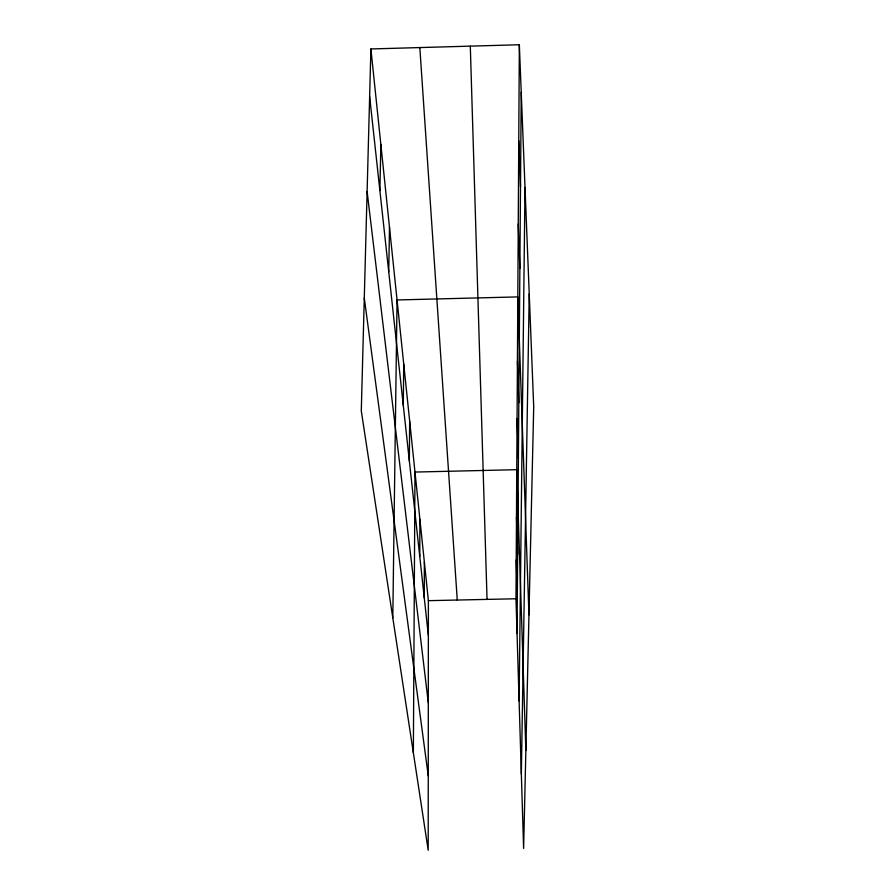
<?xml version="1.0" encoding="UTF-8"?>
<svg xmlns="http://www.w3.org/2000/svg" width="895" height="895" viewBox="0 0 895 895"><rect width="100%" height="100%" fill="white"/><g stroke="black" fill="none" stroke-linecap="round" stroke-linejoin="round"><path stroke-width="1.34" d="M370.899 48.956L428.381 600.668L428.202 850.25L361.289 410.894L370.899 48.956L519.346 44.75L533.711 406.766L523.62 848.46L515.979 598.766L519.346 44.75M424.275 597.882L424.353 561.97M419.766 556.5L419.912 519.313M413.356 752.773L414.978 472.057L516.762 469.685L525.857 750.536M409.351 460.959L409.664 421.03M517.03 633.481L521.237 92.353M403.298 405.413L403.723 364.041M519.1 700.986L525.007 187.357M392.793 617.774L397.056 299.959L517.813 296.905L528.956 614.843M388.743 271.834L389.493 227.375M521.337 773.996L529.225 293.873M379.883 190.545L380.856 144.498M428.381 600.668L515.979 598.766M364.287 298.046L428.257 775.82M367.118 191.564L428.313 702.843M369.635 96.559L428.358 635.36M419.822 47.569L457.267 600.042M518.753 140.75L520.498 186.798M518.25 224.007L519.861 268.478M517.422 361.244L518.82 402.638M517.075 418.468L518.395 458.408M516.471 517.12L517.646 554.329M516.214 559.934L517.332 595.857M470.3 46.137L487.048 599.393"/></g></svg>
